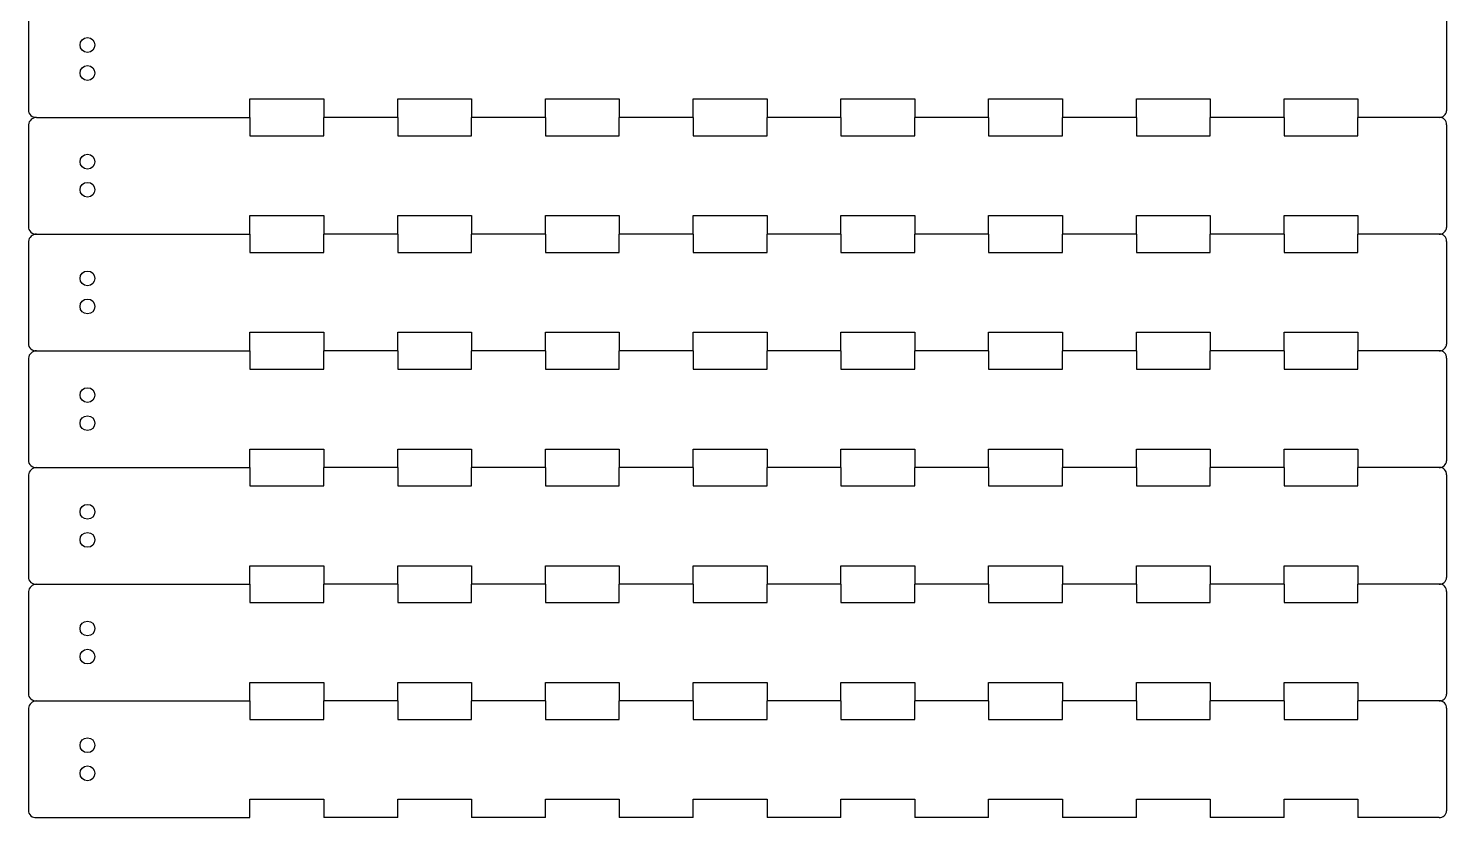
# Model space of a CAD drawing. Extents: x 0 to 287, y 0 to 300.
# Drawn here: x 0 to 192, y 0 to 106.8 of the extents above; entities that cross this region are included whole.
import ezdxf

# ---------------------------------------------------------------- set-up
doc = ezdxf.new("R2010")
doc.units = 0
doc.layers.add('20', color=178, linetype='CONTINUOUS')

msp = doc.modelspace()

# ---------------------------------------------------------------- linework, layer by layer
at = {"layer": '20'}
for p, q in [((0, 109.6), (0, 95.8)), ((192, 109.6), (192, 95.7)), ((30, 94.8), (30, 97.3)), ((30, 97.3), (40, 97.3)), ((40, 97.3), (40, 94.8)), ((50, 94.8), (50, 97.3)), ((50, 97.3), (60, 97.3)), ((60, 97.3), (60, 94.8)), ((70, 94.8), (70, 97.3)), ((70, 97.3), (80, 97.3)), ((80, 97.3), (80, 94.8)), ((90, 94.8), (90, 97.3)), ((90, 97.3), (100, 97.3)), ((100, 97.3), (100, 94.8)), ((110, 94.8), (110, 97.3)), ((110, 97.3), (120, 97.3)), ((120, 97.3), (120, 94.8)), ((130, 94.8), (130, 97.3)), ((130, 97.3), (140, 97.3)), ((140, 97.3), (140, 94.8)), ((150, 94.8), (150, 97.3)), ((150, 97.3), (160, 97.3)), ((160, 97.3), (160, 94.8)), ((170, 94.8), (170, 97.3)), ((170, 97.3), (180, 97.3)), ((180, 97.3), (180, 94.8)), ((1.1, 94.8), (30, 94.8)), ((1.1, 94.8), (30, 94.8)), ((30, 94.8), (30, 92.3)), ((40, 92.3), (40, 94.8)), ((50, 94.8), (40, 94.8)), ((50, 94.8), (40, 94.8)), ((50, 94.8), (50, 92.3)), ((60, 92.3), (60, 94.8)), ((70, 94.8), (60, 94.8)), ((70, 94.8), (60, 94.8)), ((70, 94.8), (70, 92.3)), ((80, 92.3), (80, 94.8)), ((90, 94.8), (80, 94.8)), ((90, 94.8), (80, 94.8)), ((90, 94.8), (90, 92.3)), ((100, 92.3), (100, 94.8)), ((110, 94.8), (100, 94.8)), ((110, 94.8), (100, 94.8)), ((110, 94.8), (110, 92.3)), ((120, 92.3), (120, 94.8)), ((130, 94.8), (120, 94.8)), ((130, 94.8), (120, 94.8)), ((130, 94.8), (130, 92.3)), ((140, 92.3), (140, 94.8)), ((150, 94.8), (140, 94.8)), ((150, 94.8), (140, 94.8)), ((150, 94.8), (150, 92.3)), ((160, 92.3), (160, 94.8)), ((170, 94.8), (160, 94.8)), ((170, 94.8), (160, 94.8)), ((170, 94.8), (170, 92.3)), ((180, 92.3), (180, 94.8)), ((191, 94.8), (180, 94.8)), ((191, 94.8), (180, 94.8)), ((0, 93.8), (0, 80)), ((30, 92.3), (40, 92.3)), ((50, 92.3), (60, 92.3)), ((70, 92.3), (80, 92.3)), ((90, 92.3), (100, 92.3)), ((110, 92.3), (120, 92.3)), ((130, 92.3), (140, 92.3)), ((150, 92.3), (160, 92.3)), ((170, 92.3), (180, 92.3)), ((192, 93.8), (192, 79.9)), ((30, 79), (30, 81.5)), ((30, 81.5), (40, 81.5)), ((40, 81.5), (40, 79)), ((50, 79), (50, 81.5)), ((50, 81.5), (60, 81.5)), ((60, 81.5), (60, 79)), ((70, 79), (70, 81.5)), ((70, 81.5), (80, 81.5)), ((80, 81.5), (80, 79)), ((90, 79), (90, 81.5)), ((90, 81.5), (100, 81.5)), ((100, 81.5), (100, 79)), ((110, 79), (110, 81.5)), ((110, 81.5), (120, 81.5)), ((120, 81.5), (120, 79)), ((130, 79), (130, 81.5)), ((130, 81.5), (140, 81.5)), ((140, 81.5), (140, 79)), ((150, 79), (150, 81.5)), ((150, 81.5), (160, 81.5)), ((160, 81.5), (160, 79)), ((170, 79), (170, 81.5)), ((170, 81.5), (180, 81.5)), ((180, 81.5), (180, 79)), ((1.1, 79), (30, 79)), ((1.1, 79), (30, 79)), ((30, 79), (30, 76.5)), ((40, 76.5), (40, 79)), ((50, 79), (40, 79)), ((50, 79), (40, 79)), ((50, 79), (50, 76.5)), ((60, 76.5), (60, 79)), ((70, 79), (60, 79)), ((70, 79), (60, 79)), ((70, 79), (70, 76.5)), ((80, 76.5), (80, 79)), ((90, 79), (80, 79)), ((90, 79), (80, 79)), ((90, 79), (90, 76.5)), ((100, 76.5), (100, 79)), ((110, 79), (100, 79)), ((110, 79), (100, 79)), ((110, 79), (110, 76.5)), ((120, 76.5), (120, 79)), ((130, 79), (120, 79)), ((130, 79), (120, 79)), ((130, 79), (130, 76.5)), ((140, 76.5), (140, 79)), ((150, 79), (140, 79)), ((150, 79), (140, 79)), ((150, 79), (150, 76.5)), ((160, 76.5), (160, 79)), ((170, 79), (160, 79)), ((170, 79), (160, 79)), ((170, 79), (170, 76.5)), ((180, 76.5), (180, 79)), ((191, 79), (180, 79)), ((191, 79), (180, 79)), ((0, 78), (0, 64.2)), ((192, 78), (192, 64.1)), ((30, 76.5), (40, 76.5)), ((50, 76.5), (60, 76.5)), ((70, 76.5), (80, 76.5)), ((90, 76.5), (100, 76.5)), ((110, 76.5), (120, 76.5)), ((130, 76.5), (140, 76.5)), ((150, 76.5), (160, 76.5)), ((170, 76.5), (180, 76.5)), ((30, 63.2), (30, 65.7)), ((30, 65.7), (40, 65.7)), ((40, 65.7), (40, 63.2)), ((50, 63.2), (50, 65.7)), ((50, 65.7), (60, 65.7)), ((60, 65.7), (60, 63.2)), ((70, 63.2), (70, 65.7)), ((70, 65.7), (80, 65.7)), ((80, 65.7), (80, 63.2)), ((90, 63.2), (90, 65.7)), ((90, 65.7), (100, 65.7)), ((100, 65.7), (100, 63.2)), ((110, 63.2), (110, 65.7)), ((110, 65.7), (120, 65.7)), ((120, 65.7), (120, 63.2)), ((130, 63.2), (130, 65.7)), ((130, 65.7), (140, 65.7)), ((140, 65.7), (140, 63.2)), ((150, 63.2), (150, 65.7)), ((150, 65.7), (160, 65.7)), ((160, 65.7), (160, 63.2)), ((170, 63.2), (170, 65.7)), ((170, 65.7), (180, 65.7)), ((180, 65.7), (180, 63.2)), ((0, 62.2), (0, 48.4)), ((1.1, 63.2), (30, 63.2)), ((1.1, 63.2), (30, 63.2)), ((30, 63.2), (30, 60.7)), ((40, 60.7), (40, 63.2)), ((50, 63.2), (40, 63.2)), ((50, 63.2), (40, 63.2)), ((50, 63.2), (50, 60.7)), ((60, 60.7), (60, 63.2)), ((70, 63.2), (60, 63.2)), ((70, 63.2), (60, 63.2)), ((70, 63.2), (70, 60.7)), ((80, 60.7), (80, 63.2)), ((90, 63.2), (80, 63.2)), ((90, 63.2), (80, 63.2)), ((90, 63.2), (90, 60.7)), ((100, 60.7), (100, 63.2)), ((110, 63.2), (100, 63.2)), ((110, 63.2), (100, 63.2)), ((110, 63.2), (110, 60.7)), ((120, 60.7), (120, 63.2)), ((130, 63.2), (120, 63.2)), ((130, 63.2), (120, 63.2)), ((130, 63.2), (130, 60.7)), ((140, 60.7), (140, 63.2)), ((150, 63.2), (140, 63.2)), ((150, 63.2), (140, 63.2)), ((150, 63.2), (150, 60.7)), ((160, 60.7), (160, 63.2)), ((170, 63.2), (160, 63.2)), ((170, 63.2), (160, 63.2)), ((170, 63.2), (170, 60.7)), ((180, 60.7), (180, 63.2)), ((191, 63.2), (180, 63.2)), ((191, 63.2), (180, 63.2)), ((192, 62.2), (192, 48.3)), ((30, 60.7), (40, 60.7)), ((50, 60.7), (60, 60.7)), ((70, 60.7), (80, 60.7)), ((90, 60.7), (100, 60.7)), ((110, 60.7), (120, 60.7)), ((130, 60.7), (140, 60.7)), ((150, 60.7), (160, 60.7)), ((170, 60.7), (180, 60.7)), ((30, 47.4), (30, 49.9)), ((30, 49.9), (40, 49.9)), ((40, 49.9), (40, 47.4)), ((50, 47.4), (50, 49.9)), ((50, 49.9), (60, 49.9)), ((60, 49.9), (60, 47.4)), ((70, 47.4), (70, 49.9)), ((70, 49.9), (80, 49.9)), ((80, 49.9), (80, 47.4)), ((90, 47.4), (90, 49.9)), ((90, 49.9), (100, 49.9)), ((100, 49.9), (100, 47.4)), ((110, 47.4), (110, 49.9)), ((110, 49.9), (120, 49.9)), ((120, 49.9), (120, 47.4)), ((130, 47.4), (130, 49.9)), ((130, 49.9), (140, 49.9)), ((140, 49.9), (140, 47.4)), ((150, 47.4), (150, 49.9)), ((150, 49.9), (160, 49.9)), ((160, 49.9), (160, 47.4)), ((170, 47.4), (170, 49.9)), ((170, 49.9), (180, 49.9)), ((180, 49.9), (180, 47.4)), ((0, 46.4), (0, 32.6)), ((1.1, 47.4), (30, 47.4)), ((1.1, 47.4), (30, 47.4)), ((30, 47.4), (30, 44.9)), ((40, 44.9), (40, 47.4)), ((50, 47.4), (40, 47.4)), ((50, 47.4), (40, 47.4)), ((50, 47.4), (50, 44.9)), ((60, 44.9), (60, 47.4)), ((70, 47.4), (60, 47.4)), ((70, 47.4), (60, 47.4)), ((70, 47.4), (70, 44.9)), ((80, 44.9), (80, 47.4)), ((90, 47.4), (80, 47.4)), ((90, 47.4), (80, 47.4)), ((90, 47.4), (90, 44.9)), ((100, 44.9), (100, 47.4)), ((110, 47.4), (100, 47.4)), ((110, 47.4), (100, 47.4)), ((110, 47.4), (110, 44.9)), ((120, 44.9), (120, 47.4)), ((130, 47.4), (120, 47.4)), ((130, 47.4), (120, 47.4)), ((130, 47.4), (130, 44.9)), ((140, 44.9), (140, 47.4)), ((150, 47.4), (140, 47.4)), ((150, 47.4), (140, 47.4)), ((150, 47.4), (150, 44.9)), ((160, 44.9), (160, 47.4)), ((170, 47.4), (160, 47.4)), ((170, 47.4), (160, 47.4)), ((170, 47.4), (170, 44.9)), ((180, 44.9), (180, 47.4)), ((191, 47.4), (180, 47.4)), ((191, 47.4), (180, 47.4)), ((192, 46.4), (192, 32.5)), ((30, 44.9), (40, 44.9)), ((50, 44.9), (60, 44.9)), ((70, 44.9), (80, 44.9)), ((90, 44.9), (100, 44.9)), ((110, 44.9), (120, 44.9)), ((130, 44.9), (140, 44.9)), ((150, 44.9), (160, 44.9)), ((170, 44.9), (180, 44.9)), ((30, 31.6), (30, 34.1)), ((30, 34.1), (40, 34.1)), ((40, 34.1), (40, 31.6)), ((50, 31.6), (50, 34.1)), ((50, 34.1), (60, 34.1)), ((60, 34.1), (60, 31.6)), ((70, 31.6), (70, 34.1)), ((70, 34.1), (80, 34.1)), ((80, 34.1), (80, 31.6)), ((90, 31.6), (90, 34.1)), ((90, 34.1), (100, 34.1)), ((100, 34.1), (100, 31.6)), ((110, 31.6), (110, 34.1)), ((110, 34.1), (120, 34.1)), ((120, 34.1), (120, 31.6)), ((130, 31.6), (130, 34.1)), ((130, 34.1), (140, 34.1)), ((140, 34.1), (140, 31.6)), ((150, 31.6), (150, 34.1)), ((150, 34.1), (160, 34.1)), ((160, 34.1), (160, 31.6)), ((170, 31.6), (170, 34.1)), ((170, 34.1), (180, 34.1)), ((180, 34.1), (180, 31.6)), ((1.1, 31.6), (30, 31.6)), ((1.1, 31.6), (30, 31.6)), ((30, 31.6), (30, 29.1)), ((40, 29.1), (40, 31.6)), ((50, 31.6), (40, 31.6)), ((50, 31.6), (40, 31.6)), ((50, 31.6), (50, 29.1)), ((60, 29.1), (60, 31.6)), ((70, 31.6), (60, 31.6)), ((70, 31.6), (60, 31.6)), ((70, 31.6), (70, 29.1)), ((80, 29.1), (80, 31.6)), ((90, 31.6), (80, 31.6)), ((90, 31.6), (80, 31.6)), ((90, 31.6), (90, 29.1)), ((100, 29.1), (100, 31.6)), ((110, 31.6), (100, 31.6)), ((110, 31.6), (100, 31.6)), ((110, 31.6), (110, 29.1)), ((120, 29.1), (120, 31.6)), ((130, 31.6), (120, 31.6)), ((130, 31.6), (120, 31.6)), ((130, 31.6), (130, 29.1)), ((140, 29.1), (140, 31.6)), ((150, 31.6), (140, 31.6)), ((150, 31.6), (140, 31.6)), ((150, 31.6), (150, 29.1)), ((160, 29.1), (160, 31.6)), ((170, 31.6), (160, 31.6)), ((170, 31.6), (160, 31.6)), ((170, 31.6), (170, 29.1)), ((180, 29.1), (180, 31.6)), ((191, 31.6), (180, 31.6)), ((191, 31.6), (180, 31.6)), ((0, 30.6), (0, 16.8)), ((30, 29.1), (40, 29.1)), ((50, 29.1), (60, 29.1)), ((70, 29.1), (80, 29.1)), ((90, 29.1), (100, 29.1)), ((110, 29.1), (120, 29.1)), ((130, 29.1), (140, 29.1)), ((150, 29.1), (160, 29.1)), ((170, 29.1), (180, 29.1)), ((192, 30.6), (192, 16.7)), ((30, 15.8), (30, 18.3)), ((30, 18.3), (40, 18.3)), ((40, 18.3), (40, 15.8)), ((50, 15.8), (50, 18.3)), ((50, 18.3), (60, 18.3)), ((60, 18.3), (60, 15.8)), ((70, 15.8), (70, 18.3)), ((70, 18.3), (80, 18.3)), ((80, 18.3), (80, 15.8)), ((90, 15.8), (90, 18.3)), ((90, 18.3), (100, 18.3)), ((100, 18.3), (100, 15.8)), ((110, 15.8), (110, 18.3)), ((110, 18.3), (120, 18.3)), ((120, 18.3), (120, 15.8)), ((130, 15.8), (130, 18.3)), ((130, 18.3), (140, 18.3)), ((140, 18.3), (140, 15.8)), ((150, 15.8), (150, 18.3)), ((150, 18.3), (160, 18.3)), ((160, 18.3), (160, 15.8)), ((170, 15.8), (170, 18.3)), ((170, 18.3), (180, 18.3)), ((180, 18.3), (180, 15.8)), ((1.1, 15.8), (30, 15.8)), ((1.1, 15.8), (30, 15.8)), ((30, 15.8), (30, 13.3)), ((40, 13.3), (40, 15.8)), ((50, 15.8), (40, 15.8)), ((50, 15.8), (40, 15.8)), ((50, 15.8), (50, 13.3)), ((60, 13.3), (60, 15.8)), ((70, 15.8), (60, 15.8)), ((70, 15.8), (60, 15.8)), ((70, 15.8), (70, 13.3)), ((80, 13.3), (80, 15.8)), ((90, 15.8), (80, 15.8)), ((90, 15.8), (80, 15.8)), ((90, 15.8), (90, 13.3)), ((100, 13.3), (100, 15.8)), ((110, 15.8), (100, 15.8)), ((110, 15.8), (100, 15.8)), ((110, 15.8), (110, 13.3)), ((120, 13.3), (120, 15.8)), ((130, 15.8), (120, 15.8)), ((130, 15.8), (120, 15.8)), ((130, 15.8), (130, 13.3)), ((140, 13.3), (140, 15.8)), ((150, 15.8), (140, 15.8)), ((150, 15.8), (140, 15.8)), ((150, 15.8), (150, 13.3)), ((160, 13.3), (160, 15.8)), ((170, 15.8), (160, 15.8)), ((170, 15.8), (160, 15.8)), ((170, 15.8), (170, 13.3)), ((180, 13.3), (180, 15.8)), ((191, 15.8), (180, 15.8)), ((191, 15.8), (180, 15.8)), ((0, 14.8), (0, 1)), ((192, 14.8), (192, 0.9)), ((30, 13.3), (40, 13.3)), ((50, 13.3), (60, 13.3)), ((70, 13.3), (80, 13.3)), ((90, 13.3), (100, 13.3)), ((110, 13.3), (120, 13.3)), ((130, 13.3), (140, 13.3)), ((150, 13.3), (160, 13.3)), ((170, 13.3), (180, 13.3)), ((30, 0), (30, 2.5)), ((30, 2.5), (40, 2.5)), ((40, 2.5), (40, 0)), ((50, 0), (50, 2.5)), ((50, 2.5), (60, 2.5)), ((60, 2.5), (60, 0)), ((70, 0), (70, 2.5)), ((70, 2.5), (80, 2.5)), ((80, 2.5), (80, 0)), ((90, 0), (90, 2.5)), ((90, 2.5), (100, 2.5)), ((100, 2.5), (100, 0)), ((110, 0), (110, 2.5)), ((110, 2.5), (120, 2.5)), ((120, 2.5), (120, 0)), ((130, 0), (130, 2.5)), ((130, 2.5), (140, 2.5)), ((140, 2.5), (140, 0)), ((150, 0), (150, 2.5)), ((150, 2.5), (160, 2.5)), ((160, 2.5), (160, 0)), ((170, 0), (170, 2.5)), ((170, 2.5), (180, 2.5)), ((180, 2.5), (180, 0)), ((1.1, 0), (30, 0)), ((50, 0), (40, 0)), ((70, 0), (60, 0)), ((90, 0), (80, 0)), ((110, 0), (100, 0)), ((130, 0), (120, 0)), ((150, 0), (140, 0)), ((170, 0), (160, 0)), ((191, 0), (180, 0))]:
    msp.add_line(p, q, dxfattribs=at)
for centre in [(8, 104.6), (8, 100.8), (8, 88.8), (8, 85), (8, 73), (8, 69.2), (8, 57.2), (8, 53.4), (8, 41.4), (8, 37.6), (8, 25.6), (8, 21.8), (8, 9.8), (8, 6)]:
    msp.add_circle(centre, 1, dxfattribs=at)
for centre, radius, start, end in [((1, 95.8), 1, 179.7135, 275.7392), ((1.15, 93.64), 1.16, 92.4681, 172.0794), ((191.05, 95.75), 0.951, 266.9872, 356.9872), ((191.05, 93.85), 0.951, 356.9872, 93.0128), ((1, 80), 1, 179.7135, 275.7392), ((1.15, 77.84), 1.16, 92.4681, 172.0794), ((191.05, 79.95), 0.951, 266.9872, 356.9872), ((191.05, 78.05), 0.951, 356.9872, 93.0128), ((1, 64.19), 1, 179.7135, 275.7392), ((191.05, 64.15), 0.951, 266.9872, 356.9872), ((1.15, 62.04), 1.16, 92.4681, 172.0794), ((191.05, 62.25), 0.951, 356.9872, 93.0128), ((1, 48.4), 1, 179.7135, 275.7392), ((191.05, 48.35), 0.951, 266.9872, 356.9872), ((1.15, 46.24), 1.16, 92.4681, 172.0794), ((191.05, 46.45), 0.951, 356.9872, 93.0128), ((1, 32.59), 1, 179.7135, 275.7392), ((1.15, 30.44), 1.16, 92.4681, 172.0794), ((191.05, 32.55), 0.951, 266.9872, 356.9872), ((191.05, 30.65), 0.951, 356.9872, 93.0128), ((1, 16.8), 1, 179.7135, 275.7392), ((1.15, 14.64), 1.16, 92.4681, 172.0794), ((191.05, 16.75), 0.951, 266.9872, 356.9872), ((191.05, 14.85), 0.951, 356.9872, 93.0128), ((1, 0.99), 1, 179.7135, 275.7392), ((191.05, 0.95), 0.951, 266.9872, 356.9872)]:
    msp.add_arc(centre, radius, start, end, dxfattribs=at)

doc.saveas('drawing.dxf')
